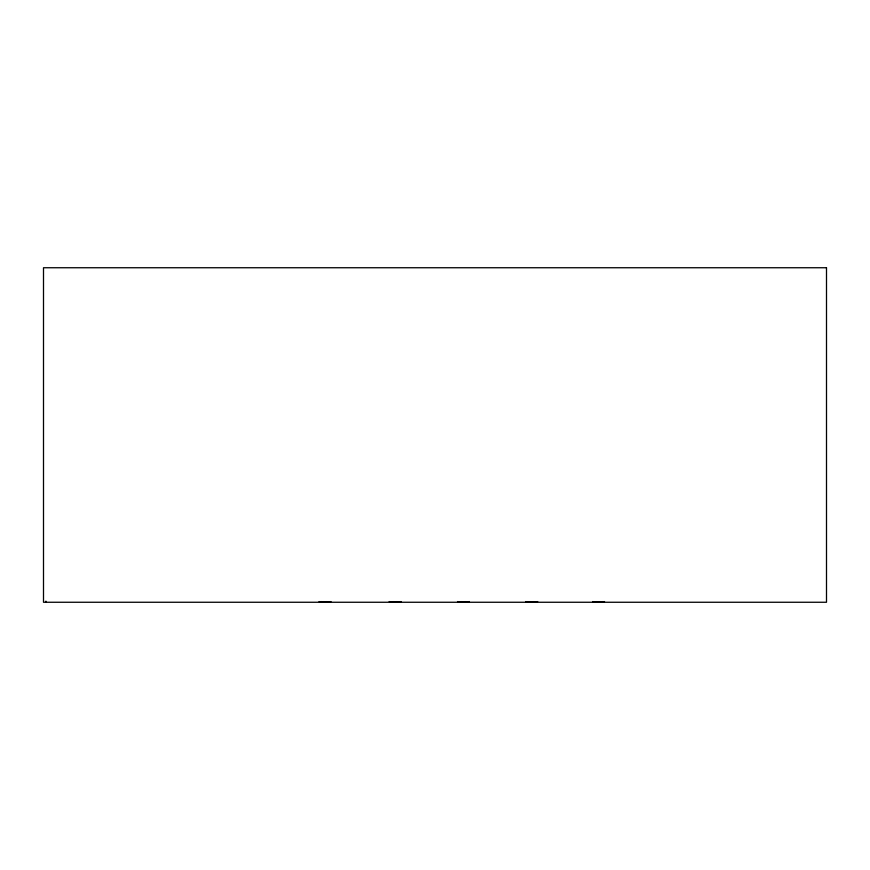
<?xml version="1.0" encoding="UTF-8"?>
<svg xmlns="http://www.w3.org/2000/svg" width="870" height="870" viewBox="0 0 870 870"><rect width="100%" height="100%" fill="white"/><g stroke="black" fill="none" stroke-linecap="round" stroke-linejoin="round"><path stroke-width="1.3" d="M328.99 601.703L325.01 602.257L319.051 601.594M399.102 601.703L396.513 602.214M467.451 601.703L464.863 602.214M535.735 601.703L531.755 602.257L525.795 601.594M602.573 601.594L598.571 602.257L592.6 601.594M320.997 601.594L325.5 602.192L323.053 601.594M326.968 601.594L324.521 602.192L325.478 602.247M397.079 601.594L394.675 602.214L401.092 601.594M465.428 601.594L463.025 602.214L469.441 601.594M533.712 601.594L530.83 602.214L527.753 601.594M600.518 601.594L598.114 602.214L604.53 601.594M330.981 601.594L326.348 602.192M537.725 601.594L531.755 602.257L529.808 601.594M396.057 602.214L389.162 601.594M464.406 602.214L457.511 601.594M462.546 602.214L463.971 602.192L461.524 601.594M394.197 602.214L395.611 602.192L393.175 601.594M461.655 602.192L459.501 601.703M393.305 602.192L391.152 601.703M596.613 601.594L599.049 602.192L594.591 601.703M45.914 601.148L45.914 602.257M826.5 267.742L43.5 267.742L43.5 602.257L826.5 602.257L826.5 267.742"/></g></svg>
